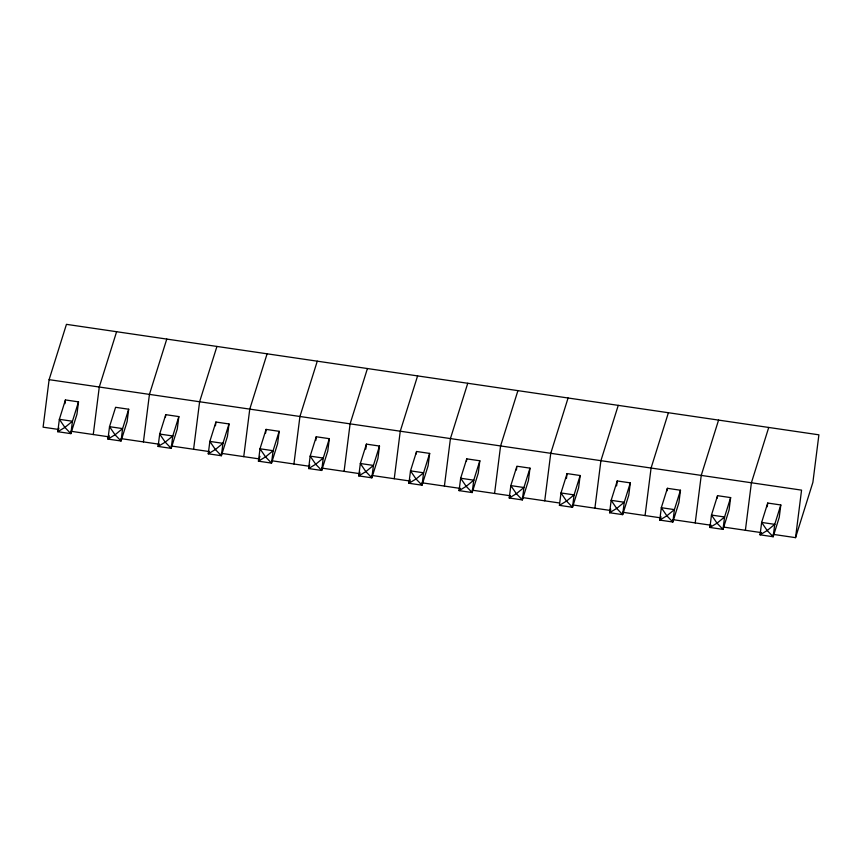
<?xml version="1.0" encoding="UTF-8"?>
<svg xmlns="http://www.w3.org/2000/svg" width="862" height="862" viewBox="0 0 862 862"><rect width="100%" height="100%" fill="white"/><g stroke="black" fill="none" stroke-linecap="round" stroke-linejoin="round"><path stroke-width="1.29" d="M773.106 534.354L795.551 537.651L812.888 482.343L818.9 434.825L66.449 324.349L49.112 379.657L43.1 427.175L57.625 429.308M64.962 403.664L65.426 399.936L78.517 401.864L76.955 414.256L70.878 433.64L57.786 431.711L59.359 419.32L65.426 399.936M93.268 434.545L99.281 387.027L116.607 331.719M128.686 409.224L127.113 421.626L121.046 440.999L107.955 439.081L109.517 426.679L115.594 407.306L128.686 409.224L122.609 428.597L121.046 440.999L115.055 434.793L109.517 426.679L122.609 428.597L115.055 434.793L107.955 439.081L109.086 435.45M143.426 441.904L149.438 394.387L166.775 339.078M165.439 417.143L165.752 414.665L178.843 416.594L177.281 428.985L171.204 448.369L158.112 446.441L159.685 434.049L165.752 414.665M193.594 449.274L199.607 401.757L216.933 346.449M215.446 425.753L215.92 422.035L229.012 423.953L227.439 436.355L221.372 455.729L208.281 453.811L209.843 441.409L215.92 422.035M243.752 456.634L249.764 409.116L267.101 353.808M265.615 433.123L266.078 429.395L279.169 431.323L277.607 443.714L271.53 463.099L258.438 461.17L260.012 448.779L266.078 429.395M293.92 464.004L299.933 416.486L317.27 361.178M315.772 440.482L316.246 436.765L329.338 438.683L327.765 451.085L321.698 470.458L308.607 468.54L310.169 456.138L316.246 436.765M344.078 471.363L350.101 423.845L367.427 368.537M365.779 449.091L366.415 444.124L379.495 446.053L377.933 458.455L371.856 477.828L358.764 475.899L360.338 463.508L366.415 444.124M394.246 478.733L400.259 431.215L417.596 375.907M416.26 453.972L416.572 451.494L429.664 453.412L428.091 465.814L422.024 485.187L408.933 483.27L410.506 470.867L416.572 451.494M444.404 486.093L450.427 438.575L467.754 383.267M466.428 461.342L466.741 458.853L479.832 460.782L478.259 473.184L472.182 492.558L459.09 490.629L460.664 478.238L466.741 458.853M494.572 493.463L500.585 445.945L517.922 390.637M516.424 469.941L516.747 467.463M529.99 468.141L528.417 480.543L522.35 499.917L509.259 497.999L510.832 485.597L516.898 466.223L529.99 468.141L523.924 487.526L522.35 499.917L516.37 493.71L510.832 485.597L523.924 487.526L516.37 493.71L509.259 497.999L510.013 495.575M544.73 500.822L550.753 453.304L568.08 397.996M559.427 505.358L560.99 492.967L567.067 473.583L580.158 475.512L578.585 487.914L572.508 507.287L559.427 505.358L566.528 501.081L574.081 494.885L580.158 475.512M566.431 478.55L567.067 473.583M594.899 508.192L600.911 460.674L618.248 405.366M616.599 485.909L617.224 480.953L630.316 482.871L628.754 495.273L622.676 514.646L609.585 512.728L611.158 500.326L617.224 480.953M645.067 515.551L651.079 468.034L668.406 412.726M667.08 490.801L667.393 488.312L680.484 490.241L678.911 502.643L672.845 522.016L659.753 520.088L661.316 507.696L667.393 488.312M695.225 522.922L701.237 475.404L718.574 420.096M717.238 498.161L717.55 495.682L730.642 497.6L729.08 510.002L723.002 529.376L709.911 527.458L711.484 515.056L717.55 495.682M745.393 530.281L751.405 482.763L768.732 427.455M767.245 506.77L767.719 503.042L780.81 504.97L779.237 517.372L773.171 536.746L760.079 534.817L761.642 522.426L767.719 503.042M795.551 537.651L801.563 490.133L49.112 379.657M58.928 428.08L57.786 431.711L64.898 427.423L72.451 421.238L78.517 401.864M158.877 444.027L158.112 446.441L165.224 442.152L172.777 435.967L178.843 416.594M209.035 451.386L208.281 453.811L215.392 449.522L222.935 443.327L229.012 423.953M259.958 456.332L258.438 461.17L265.55 456.892L273.103 450.697L279.169 431.323M309.738 464.909L308.607 468.54L315.718 464.252L323.261 458.056L329.338 438.683M359.907 472.268L358.764 475.899L365.876 471.622L373.429 465.426L379.495 446.053M410.075 479.638L408.933 483.27L416.044 478.981L423.587 472.796L429.664 453.412M459.855 488.215L459.09 490.629L466.202 486.351L473.755 480.156L479.832 460.782M610.727 509.097L609.585 512.728L616.696 508.44L624.25 502.255L630.316 482.871M660.885 516.457L659.753 520.088L666.854 515.81L674.407 509.614L680.484 490.241M710.676 525.033L709.911 527.458L717.022 523.169L724.576 516.984L730.642 497.6M760.834 532.404L760.079 534.817L767.191 530.539L774.733 524.344L780.81 504.97M70.824 431.248L109.108 436.862M120.982 438.607L159.265 444.232M171.15 445.977L209.434 451.591M221.308 453.337L259.591 458.961M271.476 460.707L308.434 466.126M321.645 468.066L359.917 473.691M371.802 475.436L410.086 481.05M421.971 482.795L460.254 488.42M472.128 490.166L510.412 495.779M522.297 497.525L559.255 502.955M572.454 504.895L610.738 510.509M622.623 512.254L660.906 517.879M672.78 519.624L711.064 525.238M724.263 527.178L761.232 532.608M72.451 421.238L70.878 433.64L64.898 427.423L59.359 419.32L72.451 421.238M172.777 435.967L171.204 448.369L165.224 442.152L159.685 434.049L172.777 435.967M222.935 443.327L221.372 455.729L215.392 449.522L209.843 441.409L222.935 443.327M273.103 450.697L271.53 463.099L265.55 456.892L260.012 448.779L273.103 450.697M323.261 458.056L321.698 470.458L315.718 464.252L310.169 456.138L323.261 458.056M373.429 465.426L371.856 477.828L365.876 471.622L360.338 463.508L373.429 465.426M423.587 472.796L422.024 485.187L416.044 478.981L410.506 470.867L423.587 472.796M473.755 480.156L472.182 492.558L466.202 486.351L460.664 478.238L473.755 480.156M574.081 494.885L572.508 507.287L566.528 501.081L560.99 492.967L574.081 494.885M624.25 502.255L622.676 514.646L616.696 508.44L611.158 500.326L624.25 502.255M674.407 509.614L672.845 522.016L666.854 515.81L661.316 507.696L674.407 509.614M724.576 516.984L723.002 529.376L717.022 523.169L711.484 515.056L724.576 516.984M774.733 524.344L773.171 536.746L767.191 530.539L761.642 522.426L774.733 524.344"/></g></svg>
